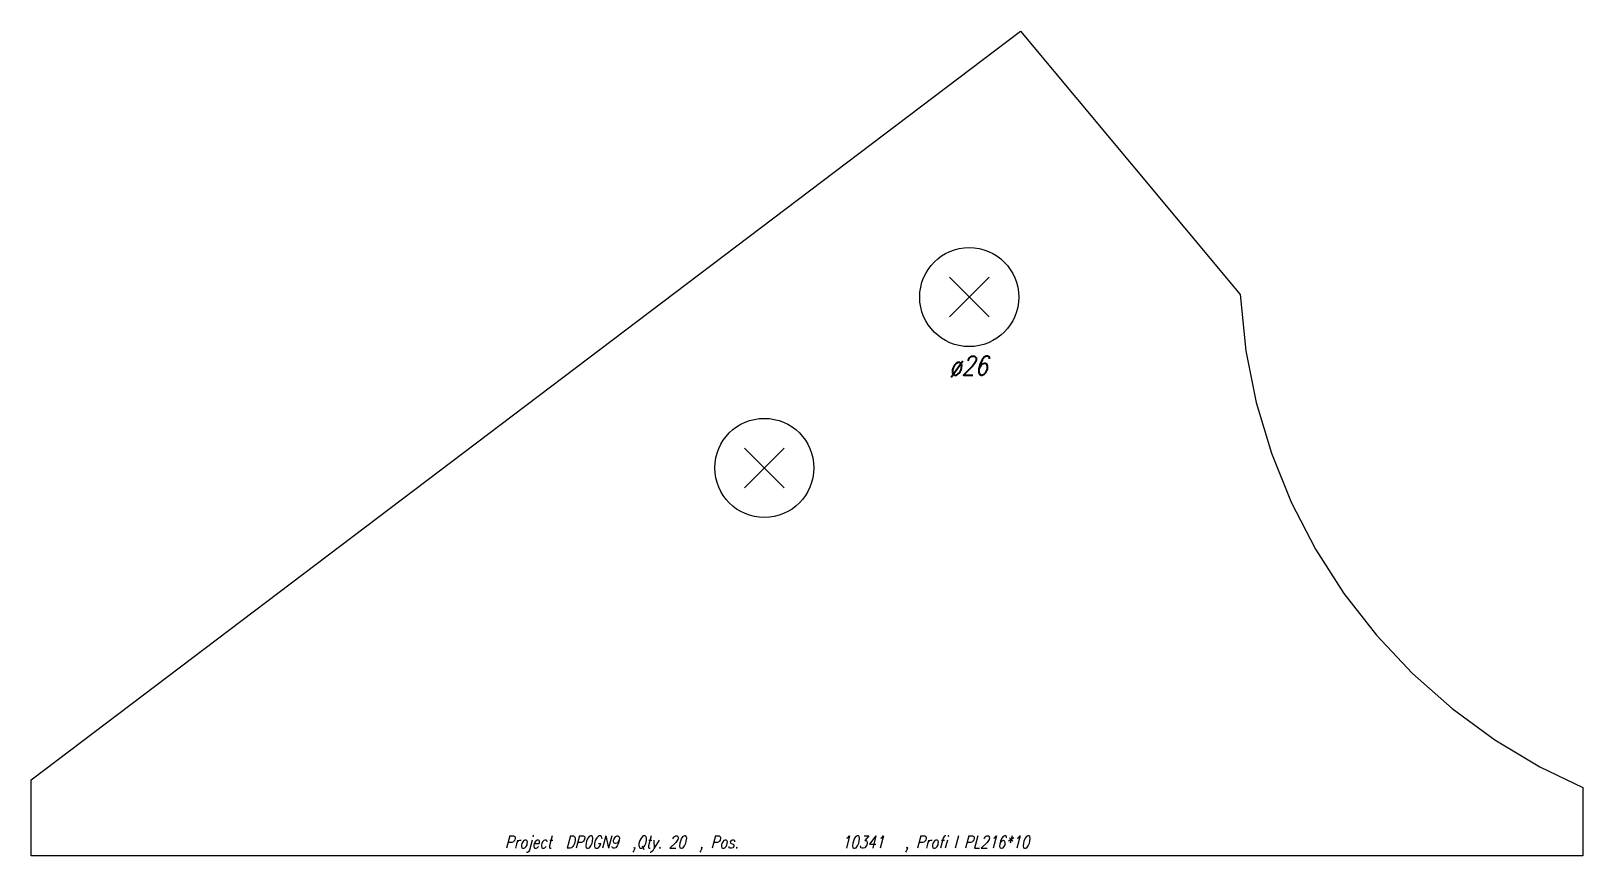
# Model space of a CAD drawing. Extents: x 0 to 407, y -108 to 108.
import ezdxf

# ---------------------------------------------------------------- set-up
doc = ezdxf.new("R2010")
doc.units = 0
doc.header["$LTSCALE"] = 10
for name, color, linetype in [('BEZ_SCHRAUBEN', 7, 'CONTINUOUS'), ('SCHRAUBEN', 7, 'CONTINUOUS'), ('TEILE', 7, 'CONTINUOUS'), ('UNTERSCHRIFT', 7, 'CONTINUOUS')]:
    doc.layers.add(name, color=color, linetype=linetype)
doc.styles.get("Standard").update_dxf_attribs({"font": 'ROMANS'})

msp = doc.modelspace()

# ---------------------------------------------------------------- linework, layer by layer
at = {"layer": 'SCHRAUBEN', "color": 6}
for p, q in [((251.414474, 43.610992), (241.014465, 33.210991)), ((241.014465, 43.610992), (251.414474, 33.210991)), ((197.638931, -1.201863), (187.238922, -11.601864)), ((187.238922, -1.201863), (197.638931, -11.601864))]:
    msp.add_line(p, q, dxfattribs=at)
at = {"layer": 'SCHRAUBEN', "color": 2}
for centre in [(246.214462, 38.410992), (192.438934, -6.401864)]:
    msp.add_circle(centre, 12.999985, dxfattribs=at)
at = {"layer": 'TEILE', "color": 2}
for p, q in [((0, -88.191116), (259.658966, 108.191116)), ((259.658966, 108.191116), (317.275574, 39.05106)), ((317.275574, 39.05106), (318.775299, 24.322508)), ((318.775299, 24.322508), (321.525391, 10.743137)), ((321.525391, 10.743137), (325.516724, -2.524571)), ((325.516724, -2.524571), (330.71521, -15.367322)), ((330.71521, -15.367322), (337.076447, -27.675827)), ((337.076447, -27.675827), (344.546326, -39.344601)), ((344.546326, -39.344601), (353.060944, -50.274662)), ((353.060944, -50.274662), (362.547729, -60.37236)), ((362.547729, -60.37236), (372.92572, -69.551476)), ((372.92572, -69.551476), (384.106415, -77.734001)), ((384.106415, -77.734001), (395.994446, -84.850128)), ((395.994446, -84.850128), (407.275543, -90.257523)), ((0, -108.191116), (0, -88.191116)), ((407.275543, -90.257523), (407.275574, -108.191116)), ((407.275574, -108.191116), (0, -108.191116))]:
    msp.add_line(p, q, dxfattribs=at)

# ---------------------------------------------------------------- texts
at = {"layer": 'BEZ_SCHRAUBEN', "color": 2, "oblique": 15, "width": 0.8}
msp.add_text(' ø26', height=5, dxfattribs=at).set_placement((238.214478, 17.910988))
at = {"layer": 'UNTERSCHRIFT', "color": 2, "oblique": 15, "width": 0.8}
for s, p in [('Project  DP0GN9  ,Qty. 20  , Pos. ', (124.337799, -106.191116)), ('10341', (212.737793, -106.191116)), ('  , Profi l PL216*10', (225.737778, -106.191116))]:
    msp.add_text(s, height=3.25, dxfattribs=at).set_placement(p)

doc.saveas('drawing.dxf')
